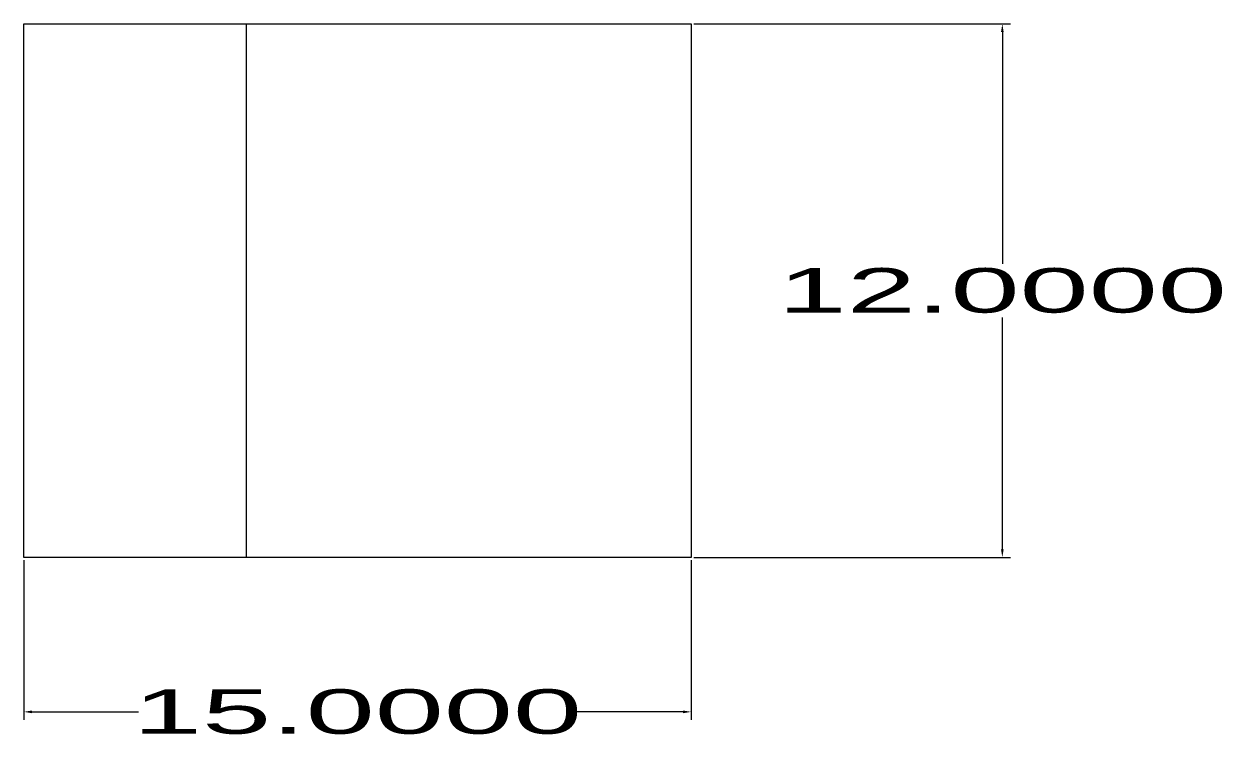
# Model space of a CAD drawing. Header units: inches. Extents: x 15 to 192, y -3 to 49.
# Drawn here: x 165 to 191.94, y 32.85 to 48.99 of the extents above; entities that cross this region are included whole.
import ezdxf

# ---------------------------------------------------------------- set-up
doc = ezdxf.new("R2010")
doc.units = ezdxf.units.IN
doc.header["$LTSCALE"] = 0.25
doc.header["$MEASUREMENT"] = 0
doc.styles.get("Standard").update_dxf_attribs({"font": 'arial.ttf', "width": 2, "height": 1})
doc.dimstyles.get("Standard").update_dxf_attribs({"dimtxt": 0.18, "dimasz": 0.18, "dimexe": 0.18, "dimexo": 0.0625, "dimgap": 0.09, "dimtad": 0, "dimtih": 1, "dimtoh": 1, "dimdec": 4, "dimzin": 0, "dimdsep": 46, "dimtxsty": 'Standard', "dimcen": 0.09, "dimadec": 0, "dimazin": 0, "dimtfac": 1, "dimtdec": 4, "dimtofl": 0, "dimtmove": 0, "dimatfit": 3, "dimfxl": 1, "dimtolj": 1, "dimtzin": 0, "dimarcsym": 0})

# ---------------------------------------------------------------- blocks, each defined once
blk = doc.blocks.new('*D17')
at = {"color": 0, "lineweight": -2, "transparency": 16777216}
for p, q in [((165, 36.923), (165, 33.331)), ((180, 36.923), (180, 33.331)), ((165.18, 33.511), (167.579, 33.511)), ((179.82, 33.511), (177.421, 33.511))]:
    blk.add_line(p, q, dxfattribs=at)
at = {"color": 0, "transparency": 16777216}
for points in [[(165.18, 33.541), (165.18, 33.481), (165, 33.511)], [(179.82, 33.541), (179.82, 33.481), (180, 33.511)]]:
    blk.add_solid(points, dxfattribs=at)
at = {"layer": 'Defpoints', "color": 0, "transparency": 16777216}
for p in [(165, 36.985), (180, 36.985), (180, 33.511)]:
    blk.add_point(p, dxfattribs=at)
at = {"color": 0, "transparency": 16777216, "insert": (172.5, 33.511), "char_height": 1, "attachment_point": 5}
blk.add_mtext('\\A1;15.0000', dxfattribs=at)
blk = doc.blocks.new('*D20')
at = {"color": 0, "lineweight": -2, "transparency": 16777216}
for p, q in [((180.063, 48.985), (187.18, 48.985)), ((187, 48.805), (187, 43.586)), ((187, 37.165), (187, 42.385)), ((180.063, 36.985), (187.18, 36.985))]:
    blk.add_line(p, q, dxfattribs=at)
at = {"color": 0, "transparency": 16777216}
for points in [[(186.97, 48.805), (187.03, 48.805), (187, 48.985)], [(186.97, 37.165), (187.03, 37.165), (187, 36.985)]]:
    blk.add_solid(points, dxfattribs=at)
at = {"layer": 'Defpoints', "color": 0, "transparency": 16777216}
for p in [(180, 48.985), (187, 48.985), (180, 36.985)]:
    blk.add_point(p, dxfattribs=at)
at = {"color": 0, "transparency": 16777216, "insert": (187, 42.985), "char_height": 1, "attachment_point": 5}
blk.add_mtext('\\A1;12.0000', dxfattribs=at)

msp = doc.modelspace()

# ---------------------------------------------------------------- linework, layer by layer
for p, q in [((165, 36.98515), (165, 48.98515)), ((165, 48.98515), (180, 48.98515)), ((165, 48.98515), (170, 48.98515)), ((170, 48.98515), (170, 36.98515)), ((180, 48.98515), (180, 36.98515)), ((180, 36.98515), (165, 36.98515))]:
    msp.add_line(p, q)

# ---------------------------------------------------------------- dimensions: what is measured, and where the dimension line sits
dim = msp.add_linear_dim(base=(187, 48.98515), p1=(180, 36.98515), p2=(180, 48.98515), angle=90, dimstyle='Standard')
dim.commit()
dim.dimension.update_dxf_attribs({"geometry": '*D20', "text_midpoint": (187, 42.98515)})
dim = msp.add_linear_dim(base=(180, 33.51057), p1=(165, 36.98515), p2=(180, 36.98515), dimstyle='Standard')
dim.commit()
dim.dimension.update_dxf_attribs({"geometry": '*D17', "text_midpoint": (172.5, 33.51057)})

doc.saveas('drawing.dxf')
